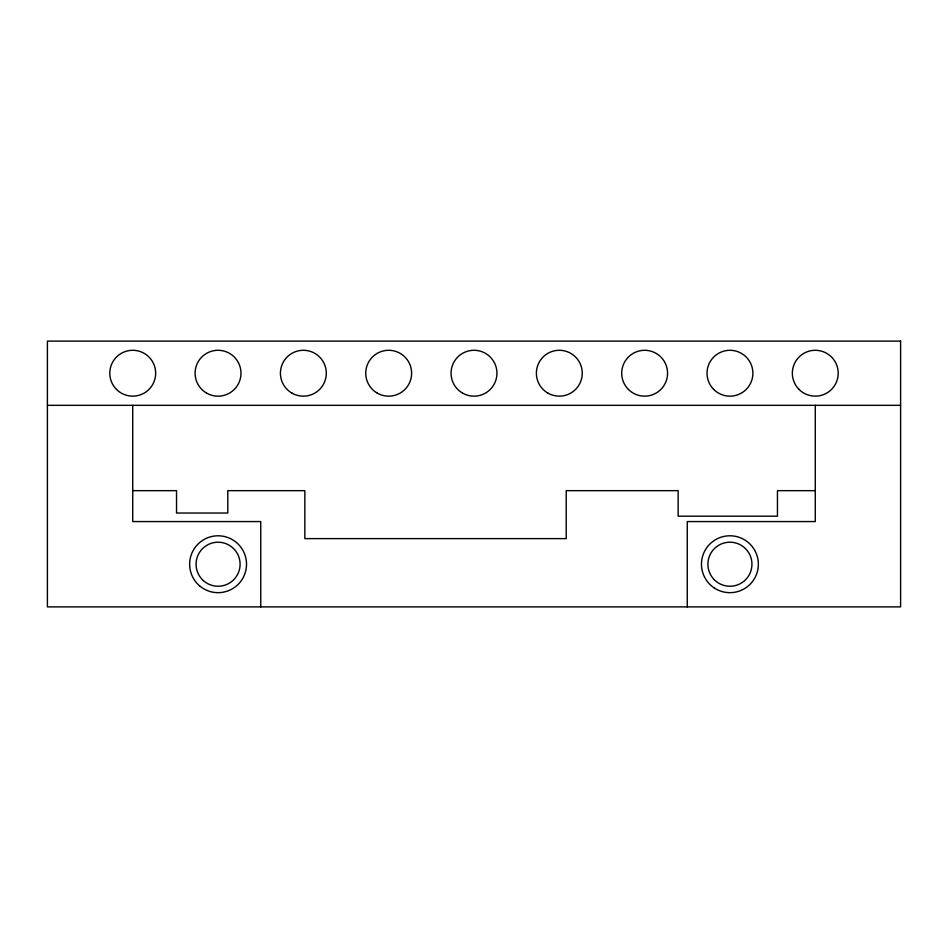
<?xml version="1.0" encoding="UTF-8"?>
<svg xmlns="http://www.w3.org/2000/svg" width="948" height="948" viewBox="0 0 948 948"><rect width="100%" height="100%" fill="white"/><g stroke="black" fill="none" stroke-linecap="round" stroke-linejoin="round"><path stroke-width="1.42" d="M47.4 405.329L900.6 405.329M132.72 490.661L176.541 490.661L176.541 513.034L227.793 513.034L227.793 490.661L304.841 490.661L304.841 538.618L566.217 538.618L566.217 490.661L678.152 490.661L678.152 516.174L777.455 516.174L777.455 490.661L815.28 490.661M815.28 405.329L815.28 521.566L687.264 521.566L687.264 606.886M260.736 606.886L260.736 521.566L132.72 521.566L132.72 405.329M900.6 341.114L47.4 341.114L47.4 606.886L900.6 606.886L900.6 341.114M199.578 585.828A28.44 28.44 0 0 0 246.042 569.44A28.44 28.44 0 0 0 208.619 537.409A28.44 28.44 0 0 0 199.578 585.828M714.425 588.08A28.44 28.44 0 0 0 758.317 565.719A28.44 28.44 0 0 0 717.008 538.879A28.44 28.44 0 0 0 714.425 588.08M714.354 579.797A22.017 22.017 0 0 0 751.195 569.926A22.017 22.017 0 0 0 724.225 542.955A22.017 22.017 0 0 0 714.354 579.797M203.37 580.603A22.017 22.017 0 0 0 239.619 568.776A22.017 22.017 0 0 0 211.25 543.299A22.017 22.017 0 0 0 203.37 580.603M713.737 389.438A22.942 22.942 0 0 0 752.108 379.164A22.942 22.942 0 0 0 724.023 351.068A22.942 22.942 0 0 0 713.737 389.438M628.417 389.438A22.942 22.942 0 0 0 666.788 379.164A22.942 22.942 0 0 0 638.703 351.068A22.942 22.942 0 0 0 628.417 389.438M547.849 393.088A22.942 22.942 0 0 0 582.25 373.228A22.942 22.942 0 0 0 547.849 353.355A22.942 22.942 0 0 0 547.849 393.088M462.529 393.088A22.942 22.942 0 0 0 496.942 373.228A22.942 22.942 0 0 0 462.529 353.355A22.942 22.942 0 0 0 462.529 393.088M377.209 393.088A22.942 22.942 0 0 0 411.622 373.228A22.942 22.942 0 0 0 377.209 353.355A22.942 22.942 0 0 0 377.209 393.088M291.889 393.088A22.942 22.942 0 0 0 326.302 373.228A22.942 22.942 0 0 0 291.889 353.355A22.942 22.942 0 0 0 291.889 393.088M206.569 393.088A22.942 22.942 0 0 0 240.982 373.228A22.942 22.942 0 0 0 206.569 353.355A22.942 22.942 0 0 0 206.569 393.088M799.057 389.438A22.942 22.942 0 0 0 837.428 379.164A22.942 22.942 0 0 0 809.343 351.068A22.942 22.942 0 0 0 799.057 389.438M116.509 389.438A22.942 22.942 0 0 0 154.88 379.164A22.942 22.942 0 0 0 126.783 351.068A22.942 22.942 0 0 0 116.509 389.438"/></g></svg>
